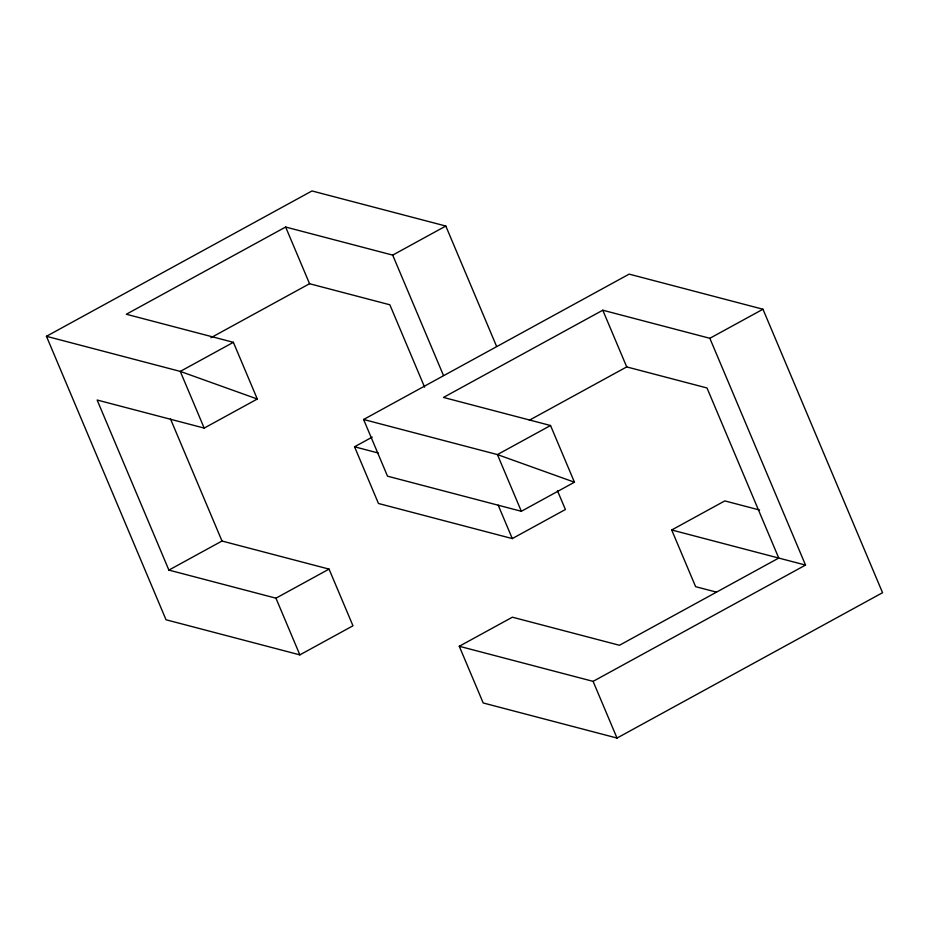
<?xml version="1.0" encoding="UTF-8"?>
<svg xmlns="http://www.w3.org/2000/svg" width="929" height="929" viewBox="0 0 929 929"><rect width="100%" height="100%" fill="white"/><g stroke="black" fill="none" stroke-linecap="round" stroke-linejoin="round"><path stroke-width="1.39" d="M445.804 226.037L392.7 255.115L285.644 227.036L126.321 314.246L233.376 342.325L257.298 399.017L204.194 428.095L97.127 400.016L168.892 570.092L221.996 541.026L329.052 569.105L352.974 625.798L299.858 654.875L166.036 619.771L46.45 336.298L311.981 190.944L445.804 226.037L496.574 346.378M210.929 337.715L309.554 283.728L389.855 304.782L424.611 387.172M233.376 342.325L180.272 371.403L46.45 336.298M762.964 309.229L709.849 338.295L602.793 310.216L443.47 397.438L550.537 425.517L574.447 482.209L521.343 511.287L387.521 476.182L363.599 419.49L629.142 274.125L762.964 309.229L882.55 592.702L617.019 738.056L483.196 702.963L459.274 646.27L512.39 617.193L619.446 645.272L778.757 558.062L707.004 387.974L626.715 366.909L529.356 420.21M557.493 490.791L565.401 509.51L512.285 538.588L378.463 503.483L354.553 446.791L372.25 437.094M550.537 425.517L497.421 454.583L363.599 419.49M168.892 570.092L275.948 598.183L329.052 569.105M716.48 592.145L695.624 586.675L671.702 529.983L724.806 500.905L759.574 510.021M459.274 646.27L593.097 681.363L805.524 565.076L709.849 338.295M354.553 446.791L378.184 452.992M671.702 529.983L805.524 565.076M574.447 482.209L497.421 454.583L521.343 511.287M257.298 399.017L180.272 371.403L204.194 428.095M602.793 310.216L626.715 366.909M593.097 681.363L617.019 738.056M392.7 255.115L443.47 375.455M498.188 505.155L512.285 538.588M285.644 227.036L309.554 283.728M275.948 598.183L299.858 654.875M170.425 418.782L221.996 541.026"/></g></svg>
